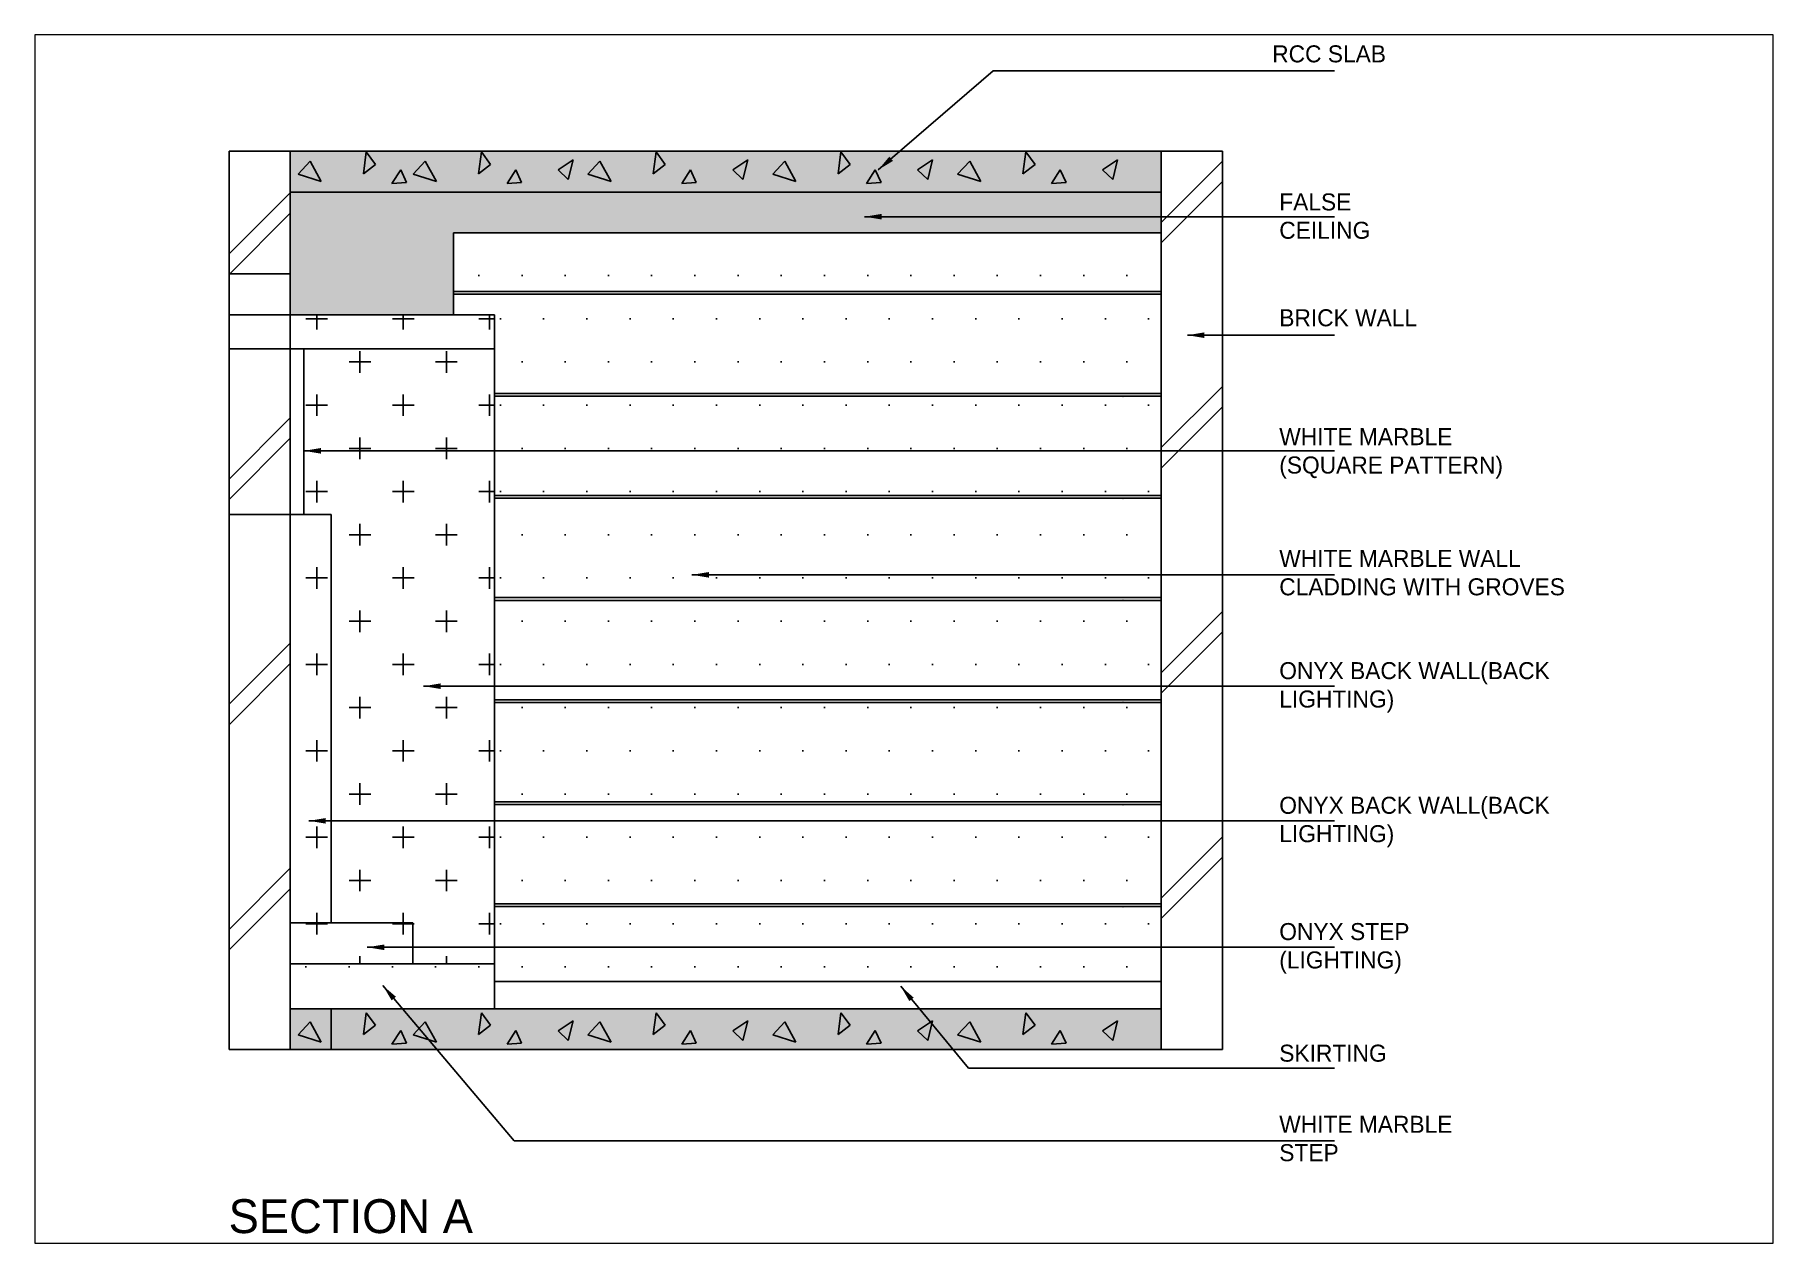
# Paper-space layout 'Layout2' of a CAD drawing. Header units: millimetres. Extents: x 29 to 257, y 20 to 178.
# The model-space entities are those that its viewports show. They can reach past a viewport. Long polylines and large blocks are cut down to what shows.
import ezdxf

# ---------------------------------------------------------------- set-up
doc = ezdxf.new("R2010")
doc.units = ezdxf.units.MM
doc.dimstyles.new('ISO-25', dxfattribs={"dimtxt": 2.5, "dimasz": 2.5, "dimexe": 1.25, "dimexo": 0.625, "dimtad": 1, "dimlunit": 4, "dimtxsty": 'Standard', "dimcen": 2.5, "dimadec": 0, "dimazin": 0, "dimtfac": 1, "dimtmove": 0, "dimatfit": 3, "dimfxl": 1, "dimarcsym": 0})
pattern_1 = [(0, (140.552, 0), (6.35, 6.35), [3.175, -9.525]), (90, (142.14, -1.5875), (-6.35, 6.35), [3.175, -9.525])]

msp = doc.modelspace()

# ---------------------------------------------------------------- hatches: boundary and pattern name
h = msp.add_hatch()
h.set_pattern_fill('JIS_LC_8A', color=256, scale=3, style=0)
h.set_pattern_definition([(45, (1615.526, -907.326), (-16.5463, 16.5463), []), (45, (1618.526, -907.326), (-16.5463, 16.5463), [])])
h.paths.add_polyline_path([(3336, -329.634), (3345, -329.634), (3345, -197.634), (3336, -197.634)])
h.paths.add_polyline_path([(3482, -197.634), (3473, -197.634), (3473, -329.634), (3482, -329.634)])
h = msp.add_hatch()
h.set_pattern_fill('DOTS', color=256, style=0)
h.set_pattern_definition([(0, (1615.5258, -1482.8832), (0.79375, 1.5875), [0, -1.5875])])
h.paths.add_polyline_path([(3345, -197.634), (3345, -203.634), (3473, -203.634), (3473, -197.634)])
h.paths.add_polyline_path([(3345, -323.634), (3345, -329.634), (3473, -329.634), (3473, -323.634)])
h = msp.add_hatch()
h.set_pattern_fill('DOTS', color=256, scale=0.5, style=0)
h.set_pattern_definition([(0, (140.55225, 0), (0.396875, 0.79375), [0, -0.79375])])
h.paths.add_polyline_path([(3345, -203.634), (3345, -221.656), (3369, -221.656), (3369, -209.634), (3473, -209.634), (3473, -203.634)])
h = msp.add_hatch()
h.set_pattern_fill('DOTS', color=256, scale=4, style=0)
h.set_pattern_definition([(0, (140.552, 0), (3.175, 6.35), [0, -6.35])])
h.paths.add_polyline_path([(3375, -248.634), (3375, -263.234), (3473, -263.234), (3473, -248.634)])
h.paths.add_polyline_path([(3369, -209.634), (3369, -218.234), (3473, -218.234), (3473, -209.634)])
h.paths.add_polyline_path([(3473, -233.234), (3473, -218.634), (3369, -218.634), (3369, -221.656), (3375, -221.656), (3375, -233.234)])
h.paths.add_polyline_path([(3375, -233.634), (3375, -248.234), (3473, -248.234), (3473, -233.634)])
h.paths.add_polyline_path([(3375, -263.634), (3375, -278.234), (3473, -278.234), (3473, -263.634)])
h.paths.add_polyline_path([(3375, -278.634), (3375, -293.234), (3473, -293.234), (3473, -278.634)])
h.paths.add_polyline_path([(3375, -293.634), (3375, -308.234), (3473, -308.234), (3473, -293.634)])
h.paths.add_polyline_path([(3375, -308.634), (3375, -319.634), (3473, -319.634), (3473, -308.634)])
h.paths.add_polyline_path([(3375, -323.634), (3375, -317.034), (3345, -317.034), (3345, -323.634)])
h = msp.add_hatch()
h.set_pattern_fill('CROSS', color=256, style=0)
h.set_pattern_definition(pattern_1)
h.paths.add_polyline_path([(3375, -226.656), (3375, -221.656), (3345, -221.656), (3345, -226.656)])
h = msp.add_hatch()
h.set_pattern_fill('CROSS', color=256, style=0)
h.set_pattern_definition(pattern_1)
h.paths.add_polyline_path([(3351, -311.034), (3363, -311.034), (3363, -317.034), (3375, -317.034), (3375, -226.656), (3345, -226.656), (3345, -251.034), (3351, -251.034)])
h = msp.add_hatch()
h.set_pattern_fill('CROSS', color=256, style=0)
h.set_pattern_definition(pattern_1)
h.paths.add_polyline_path([(3345, -311.034), (3351, -311.034), (3351, -251.034), (3345, -251.034)])
h = msp.add_hatch()
h.set_pattern_fill('CROSS', color=256, style=0)
h.set_pattern_definition(pattern_1)
h.paths.add_polyline_path([(3363, -317.034), (3363, -311.034), (3345, -311.034), (3345, -317.034)])

# ---------------------------------------------------------------- linework, layer by layer
for p, q in [((3336, -329.634), (3336, -197.634)), ((3336, -197.634), (3482, -197.634)), ((3345, -329.634), (3345, -197.634)), ((3346.146, -201.006), (3347.925, -199.088)), ((3347.925, -199.088), (3349.561, -202.072)), ((3355.75, -200.935), (3356.177, -197.738)), ((3356.177, -197.738), (3357.529, -199.585)), ((3363.056, -201.006), (3364.835, -199.088)), ((3364.835, -199.088), (3366.471, -202.072)), ((3372.66, -200.935), (3373.087, -197.738)), ((3373.087, -197.738), (3374.439, -199.585)), ((3386.562, -198.918), (3384.346, -200.376)), ((3385.848, -201.797), (3386.562, -198.918)), ((3388.724, -201.006), (3390.503, -199.088)), ((3390.503, -199.088), (3392.139, -202.072)), ((3398.328, -200.935), (3398.755, -197.738)), ((3398.755, -197.738), (3400.107, -199.585)), ((3412.23, -198.918), (3410.015, -200.376)), ((3411.517, -201.797), (3412.23, -198.918)), ((3415.895, -201.006), (3417.674, -199.088)), ((3417.674, -199.088), (3419.31, -202.072)), ((3425.499, -200.935), (3425.926, -197.738)), ((3425.926, -197.738), (3427.278, -199.585)), ((3439.4, -198.918), (3437.185, -200.376)), ((3438.687, -201.797), (3439.4, -198.918)), ((3443.066, -201.006), (3444.844, -199.088)), ((3444.844, -199.088), (3446.48, -202.072)), ((3452.67, -200.935), (3453.097, -197.738)), ((3453.097, -197.738), (3454.448, -199.585)), ((3466.571, -198.918), (3464.356, -200.376)), ((3465.858, -201.797), (3466.571, -198.918)), ((3473, -329.634), (3473, -197.634)), ((3482, -329.634), (3482, -197.634)), ((3349.561, -202.072), (3346.146, -201.006)), ((3357.529, -199.585), (3355.75, -200.935)), ((3361.228, -200.367), (3359.948, -202.356)), ((3362.082, -202.214), (3361.228, -200.367)), ((3366.471, -202.072), (3363.056, -201.006)), ((3374.439, -199.585), (3372.66, -200.935)), ((3378.138, -200.367), (3376.858, -202.356)), ((3378.992, -202.214), (3378.138, -200.367)), ((3385.848, -201.797), (3384.346, -200.376)), ((3384.346, -200.376), (3385.848, -201.797)), ((3392.139, -202.072), (3388.724, -201.006)), ((3400.107, -199.585), (3398.328, -200.935)), ((3403.806, -200.367), (3402.526, -202.356)), ((3404.66, -202.214), (3403.806, -200.367)), ((3411.517, -201.797), (3410.015, -200.376)), ((3410.015, -200.376), (3411.517, -201.797)), ((3419.31, -202.072), (3415.895, -201.006)), ((3427.278, -199.585), (3425.499, -200.935)), ((3430.977, -200.367), (3429.697, -202.356)), ((3431.831, -202.214), (3430.977, -200.367)), ((3438.687, -201.797), (3437.185, -200.376)), ((3437.185, -200.376), (3438.687, -201.797)), ((3446.48, -202.072), (3443.066, -201.006)), ((3454.448, -199.585), (3452.67, -200.935)), ((3458.148, -200.367), (3456.867, -202.356)), ((3459.001, -202.214), (3458.148, -200.367)), ((3465.858, -201.797), (3464.356, -200.376)), ((3464.356, -200.376), (3465.858, -201.797)), ((3345, -203.634), (3473, -203.634)), ((3359.948, -202.356), (3362.082, -202.214)), ((3376.858, -202.356), (3378.992, -202.214)), ((3402.526, -202.356), (3404.66, -202.214)), ((3429.697, -202.356), (3431.831, -202.214)), ((3456.867, -202.356), (3459.001, -202.214)), ((3369, -209.634), (3473, -209.634)), ((3369, -209.634), (3369, -221.656)), ((3345, -215.656), (3336, -215.656)), ((3369, -218.234), (3473, -218.234)), ((3369, -218.634), (3473, -218.634)), ((3375, -221.656), (3336, -221.656)), ((3375, -323.634), (3375, -221.656)), ((3375, -226.656), (3336, -226.656)), ((3347, -251.034), (3347, -226.656)), ((3375, -233.234), (3473, -233.234)), ((3375, -233.634), (3473, -233.634)), ((3375, -248.234), (3473, -248.234)), ((3375, -248.634), (3473, -248.634)), ((3351, -251.034), (3336, -251.034)), ((3351, -311.034), (3351, -251.034)), ((3375, -263.234), (3473, -263.234)), ((3375, -263.634), (3473, -263.634)), ((3375, -278.234), (3473, -278.234)), ((3375, -278.634), (3473, -278.634)), ((3375, -293.234), (3473, -293.234)), ((3375, -293.634), (3473, -293.634)), ((3375, -308.234), (3473, -308.234)), ((3375, -308.634), (3473, -308.634)), ((3363, -311.034), (3345, -311.034)), ((3363, -317.034), (3363, -311.034)), ((3375, -317.034), (3345, -317.034)), ((3375, -323.634), (3375, -317.034)), ((3375, -319.634), (3473, -319.634)), ((3345, -323.634), (3473, -323.634)), ((3351, -329.634), (3351, -323.634)), ((3355.75, -327.428), (3356.177, -324.231)), ((3356.177, -324.231), (3357.529, -326.078)), ((3372.66, -327.428), (3373.087, -324.231)), ((3373.087, -324.231), (3374.439, -326.078)), ((3398.328, -327.428), (3398.755, -324.231)), ((3398.755, -324.231), (3400.107, -326.078)), ((3425.499, -327.428), (3425.926, -324.231)), ((3425.926, -324.231), (3427.278, -326.078)), ((3452.67, -327.428), (3453.097, -324.231)), ((3453.097, -324.231), (3454.448, -326.078)), ((3346.146, -327.499), (3347.925, -325.581)), ((3347.925, -325.581), (3349.561, -328.565)), ((3357.529, -326.078), (3355.75, -327.428)), ((3361.228, -326.86), (3359.948, -328.849)), ((3362.082, -328.707), (3361.228, -326.86)), ((3363.056, -327.499), (3364.835, -325.581)), ((3364.835, -325.581), (3366.471, -328.565)), ((3374.439, -326.078), (3372.66, -327.428)), ((3378.138, -326.86), (3376.858, -328.849)), ((3378.992, -328.707), (3378.138, -326.86)), ((3386.562, -325.411), (3384.346, -326.869)), ((3385.848, -328.29), (3384.346, -326.869)), ((3384.346, -326.869), (3385.848, -328.29)), ((3385.848, -328.29), (3386.562, -325.411)), ((3388.724, -327.499), (3390.503, -325.581)), ((3390.503, -325.581), (3392.139, -328.565)), ((3400.107, -326.078), (3398.328, -327.428)), ((3403.806, -326.86), (3402.526, -328.849)), ((3404.66, -328.707), (3403.806, -326.86)), ((3412.23, -325.411), (3410.015, -326.869)), ((3411.517, -328.29), (3410.015, -326.869)), ((3410.015, -326.869), (3411.517, -328.29)), ((3411.517, -328.29), (3412.23, -325.411)), ((3415.895, -327.499), (3417.674, -325.581)), ((3417.674, -325.581), (3419.31, -328.565)), ((3427.278, -326.078), (3425.499, -327.428)), ((3430.977, -326.86), (3429.697, -328.849)), ((3431.831, -328.707), (3430.977, -326.86)), ((3439.4, -325.411), (3437.185, -326.869)), ((3438.687, -328.29), (3437.185, -326.869)), ((3437.185, -326.869), (3438.687, -328.29)), ((3438.687, -328.29), (3439.4, -325.411)), ((3443.066, -327.499), (3444.844, -325.581)), ((3444.844, -325.581), (3446.48, -328.565)), ((3454.448, -326.078), (3452.67, -327.428)), ((3458.148, -326.86), (3456.867, -328.849)), ((3459.001, -328.707), (3458.148, -326.86)), ((3466.571, -325.411), (3464.356, -326.869)), ((3465.858, -328.29), (3464.356, -326.869)), ((3464.356, -326.869), (3465.858, -328.29)), ((3465.858, -328.29), (3466.571, -325.411)), ((3349.561, -328.565), (3346.146, -327.499)), ((3359.948, -328.849), (3362.082, -328.707)), ((3366.471, -328.565), (3363.056, -327.499)), ((3376.858, -328.849), (3378.992, -328.707)), ((3392.139, -328.565), (3388.724, -327.499)), ((3402.526, -328.849), (3404.66, -328.707)), ((3419.31, -328.565), (3415.895, -327.499)), ((3429.697, -328.849), (3431.831, -328.707)), ((3446.48, -328.565), (3443.066, -327.499)), ((3456.867, -328.849), (3459.001, -328.707)), ((3336, -329.634), (3482, -329.634))]:
    msp.add_line(p, q)
for p in [(3467.383, -233.634), (3467.383, -248.634), (3467.383, -263.634), (3467.383, -278.634), (3467.383, -293.634), (3467.383, -308.634)]:
    msp.add_point(p)

# ---------------------------------------------------------------- texts
at = {"attachment_point": 1}
for s, insert, char_height, width in [('RCC SLAB', (3489.303, -182.073), 2.5, 19.78072), ('FALSE CEILING', (3490.34, -203.832), 2.5, 19.78072), ('BRICK WALL', (3490.34, -220.857), 2.5, 24.32304), ('WHITE MARBLE \\P(SQUARE PATTERN)', (3490.34, -238.327), 2.5, 37.96996), ('WHITE MARBLE WALL CLADDING WITH GROVES', (3490.34, -256.223), 2.5, 45.89065), ('ONYX BACK WALL(BACK LIGHTING)', (3490.34, -272.711), 2.5, 45.96969), ('ONYX BACK WALL(BACK LIGHTING)', (3490.34, -292.497), 2.5, 45.96969), ('ONYX STEP (LIGHTING)', (3490.34, -311.053), 2.5, 23.55574), ('SKIRTING', (3490.34, -328.921), 2.5, 23.55574), ('WHITE MARBLE STEP ', (3490.34, -339.375), 2.5, 30.21377), ('SECTION A', (3335.94, -351.633), 4.9819, 46.9409)]:
    msp.add_mtext(s, dxfattribs=dict(at, insert=insert, char_height=char_height, width=width))

# ---------------------------------------------------------------- leaders
for points in [[(3431.404, -200.376), (3448.301, -185.822), (3498.448, -185.822)], [(3429.399, -207.253), (3498.448, -207.253)], [(3476.832, -224.665), (3498.448, -224.665)], [(3347, -241.658), (3498.448, -241.658)], [(3404.021, -259.882), (3498.448, -259.882)], [(3364.602, -276.245), (3498.448, -276.245)], [(3347.72, -296.03), (3498.448, -296.03)], [(3356.308, -314.613), (3498.448, -314.613)], [(3358.6, -320.238), (3377.91, -343.055), (3498.448, -343.055)], [(3434.702, -320.338), (3444.651, -332.371), (3498.448, -332.371)]]:
    msp.add_leader(points, dimstyle='ISO-25', override={"dimgap": 0.625, "dimtad": 0})

psp = doc.layouts.new('Layout2')

# ---------------------------------------------------------------- viewports
at = {"layer": '0'}
psp.add_viewport(center=(142.59, 99.11), size=(228.14, 158.5807), view_center_point=(3435.192, -269.313), view_height=177.58232, dxfattribs=at)

doc.saveas('drawing.dxf')
